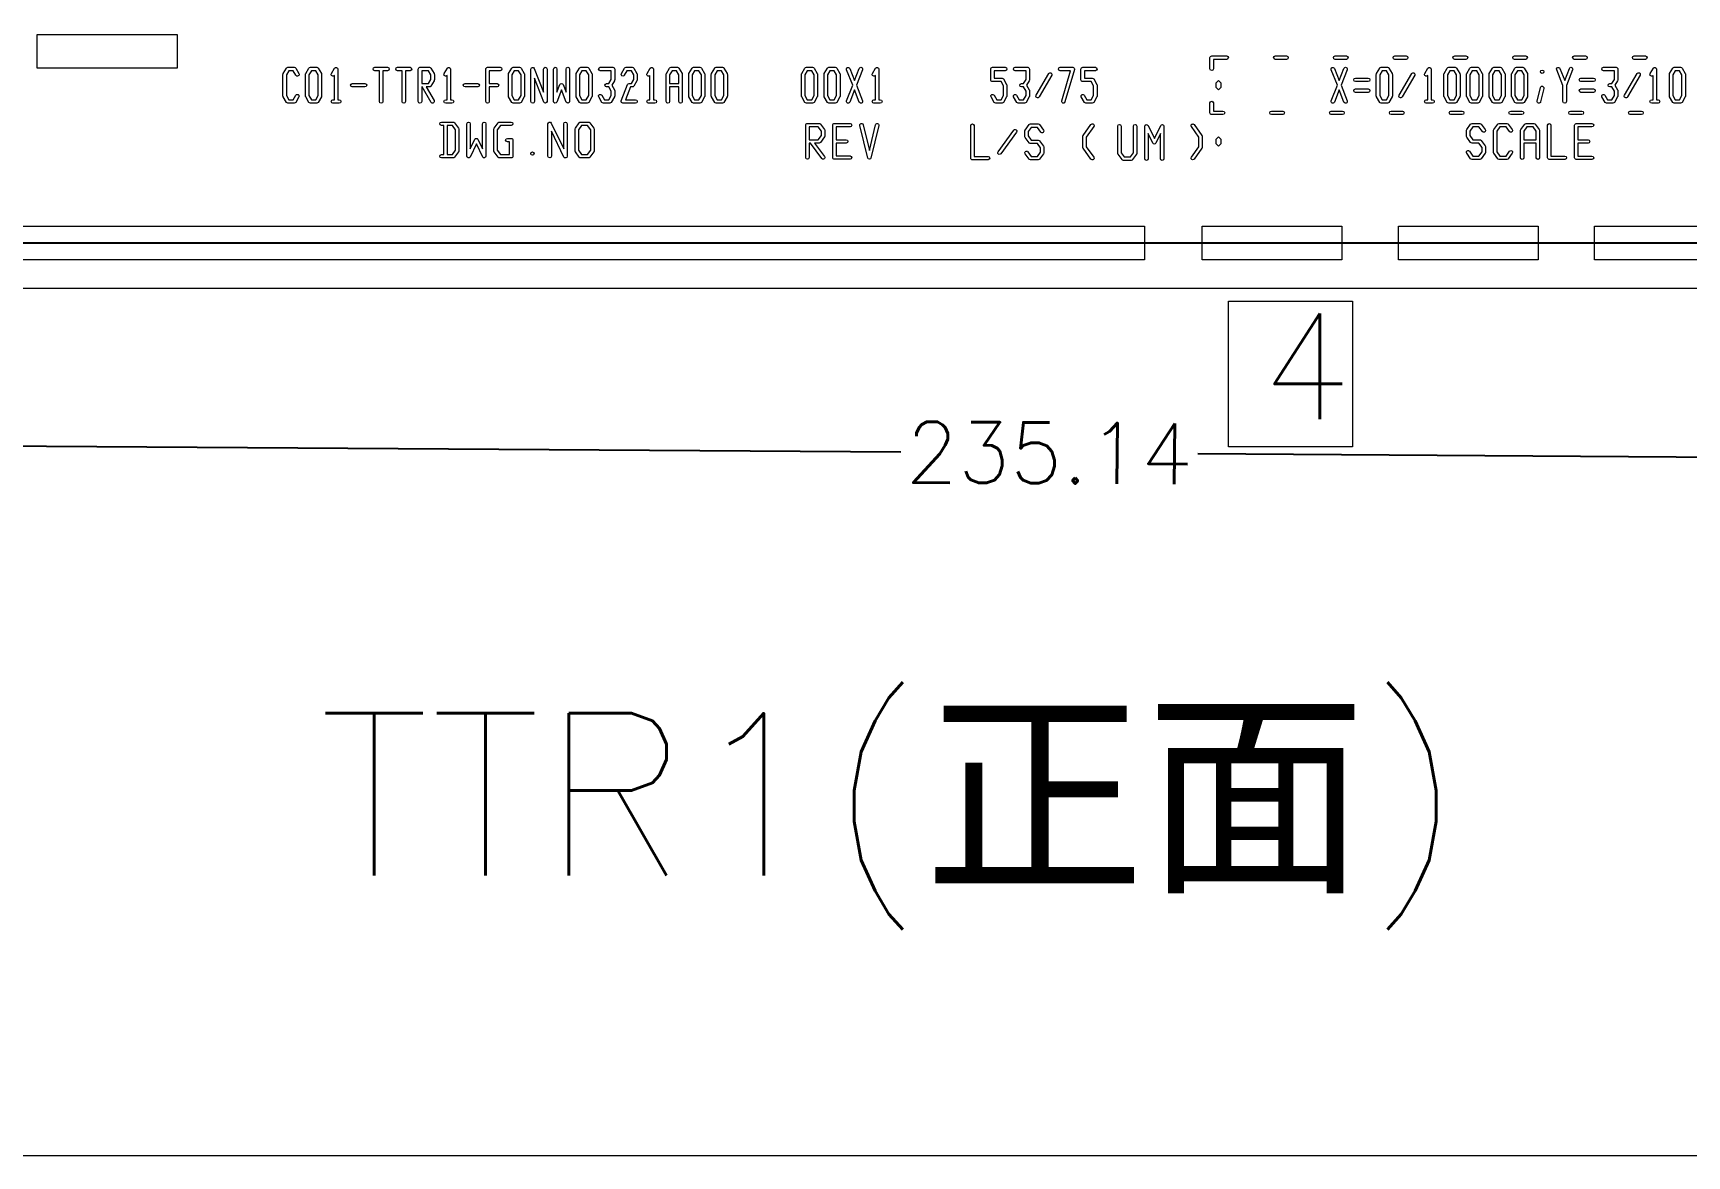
# Model space of a CAD drawing. Extents: x 2864 to 3941, y 2420 to 3182.
# Drawn here: x 3128.4 to 3201.8, y 2621.1 to 2670.9 of the extents above; entities that cross this region are included whole.
import ezdxf

# ---------------------------------------------------------------- set-up
doc = ezdxf.new("R2010")
doc.units = 0
doc.layers.get('0').update_dxf_attribs({"lineweight": 0})
doc.layers.get('Defpoints').update_dxf_attribs({"lineweight": 0})
doc.layers.add('emia-t-dxf', color=4, linetype='Continuous')
doc.layers.add('尺寸线', color=3, linetype='Continuous')
doc.layers.add('備註', color=1, linetype='Continuous', lineweight=0)
doc.styles.get("Standard").update_dxf_attribs({"font": 'simplex.shx', "height": 2.7})
doc.dimstyles.get("Standard").update_dxf_attribs({"dimtxt": 6, "dimasz": 0.18, "dimexe": 0.18, "dimexo": 0.0625, "dimgap": 0.09, "dimtad": 0, "dimzin": 0, "dimdsep": 46, "dimtxsty": 'Standard', "dimcen": 0.09, "dimadec": 0, "dimazin": 0, "dimtfac": 1, "dimtdec": 4, "dimtofl": 0, "dimtmove": 0, "dimatfit": 3, "dimfxl": 0, "dimtolj": 1, "dimtzin": 0, "dimarcsym": 0})

# ---------------------------------------------------------------- blocks, each defined once
blk = doc.blocks.new('*D3')
at = {"layer": 'Defpoints', "color": 0, "linetype": 'Continuous'}
for p in [(3056.202, 2693.01), (3291.338, 2691.456), (3291.074, 2651.475)]:
    blk.add_point(p, dxfattribs=at)
at = {"layer": '尺寸线', "color": 0, "linetype": 'Continuous', "lineweight": -2}
for p, q in [((3056.201, 2692.948), (3055.936, 2652.85)), ((3291.338, 2691.393), (3291.073, 2651.295)), ((3056.117, 2653.028), (3166.923, 2652.296)), ((3290.894, 2651.476), (3180.088, 2652.209))]:
    blk.add_line(p, q, dxfattribs=at)
at = {"layer": '尺寸线', "color": 0, "linetype": 'Continuous'}
for points in [[(3056.118, 2653.058), (3056.117, 2652.998), (3055.937, 2653.03)], [(3290.894, 2651.446), (3290.894, 2651.506), (3291.074, 2651.475)]]:
    blk.add_solid(points, dxfattribs=at)
at = {"layer": '尺寸线', "color": 0, "linetype": 'Continuous', "insert": (3173.506, 2652.252), "char_height": 2.7, "attachment_point": 5, "rotation": 359.62128}
blk.add_mtext('\\A1;235.14', dxfattribs=at)

msp = doc.modelspace()

# ---------------------------------------------------------------- linework, layer by layer
for p, q in [((3174.447, 2669.207), (3173.987, 2669.207)), ((3146.716, 2665.338), (3146.542, 2665.338)), ((3306.011, 2621.069), (3052.011, 2621.069))]:
    msp.add_line(p, q)
at = {"linetype": 'Continuous'}
for points in [[(3052.011, 2859.575), (3052.011, 2675.562, 0.044688), (3051.511, 2675.159), (3051.511, 2669.978, 0.044688), (3052.011, 2669.575), (3052.011, 2664.819, -0.414215), (3053.261, 2663.569, -0.414215), (3052.011, 2662.319), (3052.011, 2659.569), (3306.011, 2659.569), (3306.011, 2662.319, -0.414215), (3304.761, 2663.569, -0.414215), (3306.011, 2664.819), (3306.011, 2704.575, 0.044688), (3306.511, 2704.978), (3306.511, 2710.159, 0.044688), (3306.011, 2710.562), (3306.011, 2766.319), (3306.011, 2859.575, 0.044688)], [(3141.868, 2667.769), (3141.728, 2667.769, -1), (3141.728, 2667.921), (3141.792, 2667.921), (3141.792, 2669.002, -0.979801), (3141.662, 2669.082)], [(3141.662, 2669.082), (3141.802, 2669.321, -0.76611), (3141.944, 2669.283), (3141.944, 2667.921), (3142.008, 2667.921, -1), (3142.008, 2667.769), (3141.868, 2667.769)], [(3145.511, 2667.845), (3145.511, 2668.564), (3145.511, 2669.283, -0.414239), (3145.587, 2669.359), (3146.008, 2669.359, -0.267143), (3146.074, 2669.321), (3146.214, 2669.082, -0.13403), (3146.225, 2669.043), (3146.225, 2668.804, -0.13403), (3146.214, 2668.765), (3146.074, 2668.525, -0.267143), (3146.008, 2668.488), (3145.861, 2668.488)], [(3146.868, 2667.769), (3146.728, 2667.769, -1), (3146.728, 2667.921), (3146.792, 2667.921), (3146.792, 2669.002, -0.979801), (3146.662, 2669.082)], [(3146.662, 2669.082), (3146.802, 2669.321, -0.76611), (3146.944, 2669.283), (3146.944, 2667.921), (3147.008, 2667.921, -1), (3147.008, 2667.769), (3146.868, 2667.769)], [(3150.511, 2667.845), (3150.511, 2669.283, -0.831916), (3150.659, 2669.31), (3151.072, 2668.25)], [(3151.072, 2668.25), (3151.072, 2669.283, -1), (3151.225, 2669.283), (3151.225, 2667.845, -0.831916), (3151.078, 2667.818), (3150.664, 2668.878)], [(3151.511, 2667.845), (3151.511, 2669.283, -1), (3151.664, 2669.283), (3151.664, 2668.25)], [(3152.072, 2668.25), (3152.072, 2669.283, -1), (3152.225, 2669.283), (3152.225, 2667.845, -0.831916), (3152.078, 2667.818), (3151.868, 2668.354)], [(3154.517, 2667.873), (3154.797, 2668.591, -0.310671), (3154.868, 2668.64), (3154.965, 2668.64), (3155.072, 2668.824), (3155.072, 2669.023), (3154.965, 2669.207), (3154.771, 2669.207), (3154.653, 2669.005, -1), (3154.522, 2669.082), (3154.662, 2669.321, -0.267143), (3154.728, 2669.359), (3155.008, 2669.359, -0.267143), (3155.074, 2669.321), (3155.214, 2669.082, -0.13403), (3155.225, 2669.043), (3155.225, 2668.804, -0.13403), (3155.214, 2668.765), (3155.074, 2668.525, -0.267143), (3155.008, 2668.488), (3154.92, 2668.488), (3154.699, 2667.921)], [(3155.868, 2667.769), (3155.728, 2667.769, -1), (3155.728, 2667.921), (3155.792, 2667.921), (3155.792, 2669.002, -0.979801), (3155.662, 2669.082)], [(3155.662, 2669.082), (3155.802, 2669.321, -0.76611), (3155.944, 2669.283), (3155.944, 2667.921), (3156.008, 2667.921, -1), (3156.008, 2667.769), (3155.868, 2667.769)], [(3156.511, 2667.845), (3156.511, 2668.564), (3156.511, 2669.043, -0.13403), (3156.522, 2669.082), (3156.662, 2669.321, -0.267143), (3156.728, 2669.359), (3157.008, 2669.359, -0.267143), (3157.074, 2669.321), (3157.214, 2669.082, -0.13403), (3157.225, 2669.043), (3157.225, 2668.564)], [(3164.516, 2667.873), (3164.786, 2668.564), (3164.516, 2669.255, -1), (3164.658, 2669.311), (3164.868, 2668.774)], [(3164.868, 2668.774), (3165.078, 2669.311, -1), (3165.22, 2669.255), (3164.95, 2668.564), (3165.22, 2667.873, -1), (3165.078, 2667.817), (3164.868, 2668.354)], [(3165.868, 2667.769), (3165.728, 2667.769, -1), (3165.728, 2667.921), (3165.792, 2667.921), (3165.792, 2669.002, -0.979801), (3165.662, 2669.082)], [(3165.662, 2669.082), (3165.802, 2669.321, -0.76611), (3165.944, 2669.283), (3165.944, 2667.921), (3166.008, 2667.921, -1), (3166.008, 2667.769), (3165.868, 2667.769)], [(3173.987, 2669.207, -1), (3173.987, 2669.359), (3174.549, 2669.359, -0.50129), (3174.622, 2669.261), (3174.201, 2667.824, -1), (3174.055, 2667.866), (3174.447, 2669.207)], [(3186.016, 2667.873), (3186.286, 2668.564), (3186.016, 2669.255, -1), (3186.158, 2669.311), (3186.368, 2668.774)], [(3186.368, 2668.774), (3186.578, 2669.311, -1), (3186.72, 2669.255), (3186.45, 2668.564), (3186.72, 2667.873, -1), (3186.578, 2667.817), (3186.368, 2668.354)], [(3190.368, 2667.769), (3190.228, 2667.769, -1), (3190.228, 2667.921), (3190.292, 2667.921), (3190.292, 2669.002, -0.979801), (3190.162, 2669.082)], [(3190.162, 2669.082), (3190.302, 2669.321, -0.76611), (3190.444, 2669.283), (3190.444, 2667.921), (3190.508, 2667.921, -1), (3190.508, 2667.769), (3190.368, 2667.769)], [(3196.016, 2669.255, -1), (3196.158, 2669.311), (3196.368, 2668.774)], [(3196.368, 2668.774), (3196.578, 2669.311, -1), (3196.72, 2669.255), (3196.444, 2668.55), (3196.444, 2667.845, -1), (3196.292, 2667.845), (3196.292, 2668.55), (3196.016, 2669.255)], [(3200.368, 2667.769), (3200.228, 2667.769, -1), (3200.228, 2667.921), (3200.292, 2667.921), (3200.292, 2669.002, -0.979801), (3200.162, 2669.082)], [(3200.162, 2669.082), (3200.302, 2669.321, -0.76611), (3200.444, 2669.283), (3200.444, 2667.921), (3200.508, 2667.921, -1), (3200.508, 2667.769), (3200.368, 2667.769)], [(3145.861, 2668.488), (3146.214, 2667.883, -1), (3146.083, 2667.806), (3145.684, 2668.488), (3145.664, 2668.488), (3145.664, 2667.845, -1), (3145.511, 2667.845)], [(3150.664, 2668.878), (3150.664, 2667.845, -1), (3150.511, 2667.845)], [(3151.868, 2668.354), (3151.659, 2667.818, -0.831919), (3151.511, 2667.845)], [(3151.664, 2668.25), (3151.797, 2668.592, -0.683159), (3151.939, 2668.592), (3152.072, 2668.25)], [(3157.225, 2668.564), (3157.225, 2667.845, -1), (3157.072, 2667.845), (3157.072, 2668.488), (3156.664, 2668.488), (3156.664, 2667.845, -1), (3156.511, 2667.845)], [(3164.868, 2668.354), (3164.658, 2667.817, -1), (3164.516, 2667.873)], [(3186.368, 2668.354), (3186.158, 2667.817, -1), (3186.016, 2667.873)], [(3154.699, 2667.921), (3155.149, 2667.921, -1), (3155.149, 2667.769), (3154.587, 2667.769, -0.529907), (3154.517, 2667.873)], [(3146.542, 2665.338, -1), (3146.542, 2665.488), (3146.641, 2665.488), (3146.641, 2666.779), (3146.542, 2666.779, -1), (3146.542, 2666.929), (3146.716, 2666.929), (3147.064, 2666.929, -0.241871), (3147.125, 2666.897), (3147.298, 2666.658, -0.159337), (3147.313, 2666.614), (3147.313, 2665.653, -0.159331), (3147.298, 2665.609), (3147.125, 2665.37, -0.241867), (3147.064, 2665.338), (3146.716, 2665.338)], [(3147.667, 2665.414), (3147.667, 2666.854, -1), (3147.817, 2666.854), (3147.817, 2665.741)], [(3148.363, 2665.741), (3148.363, 2666.854, -1), (3148.513, 2666.854), (3148.513, 2665.414, -0.799749), (3148.37, 2665.381), (3148.09, 2665.961)], [(3151.267, 2665.413), (3151.267, 2666.853, -0.798609), (3151.41, 2666.886), (3151.963, 2665.741)], [(3151.963, 2665.741), (3151.963, 2666.854, -1), (3152.113, 2666.854), (3152.113, 2665.413, -0.798609), (3151.97, 2665.381), (3151.417, 2666.526)], [(3162.7, 2665.354), (3162.7, 2666.074), (3162.7, 2666.794, -0.414241), (3162.775, 2666.869), (3163.296, 2666.869, -0.241871), (3163.357, 2666.838), (3163.531, 2666.599, -0.159337), (3163.545, 2666.554), (3163.545, 2666.314, -0.159331), (3163.531, 2666.27), (3163.357, 2666.031, -0.241867), (3163.296, 2665.999), (3163.095, 2665.999)], [(3165.102, 2666.777, -1), (3165.248, 2666.812), (3165.522, 2665.674)], [(3165.522, 2665.674), (3165.797, 2666.812, -1), (3165.943, 2666.777), (3165.595, 2665.336, -0.78736), (3165.449, 2665.336), (3165.102, 2666.777)], [(3194.408, 2665.35), (3194.408, 2666.07), (3194.408, 2666.55, -0.159331), (3194.423, 2666.594), (3194.596, 2666.834, -0.241867), (3194.657, 2666.865), (3195.005, 2666.865, -0.241871), (3195.066, 2666.834), (3195.239, 2666.594, -0.159337), (3195.254, 2666.55), (3195.254, 2666.07)], [(3147.817, 2665.741), (3148.022, 2666.166, -0.627684), (3148.157, 2666.166), (3148.363, 2665.741)], [(3151.417, 2666.526), (3151.417, 2665.413, -1), (3151.267, 2665.413)], [(3177.743, 2665.307), (3177.743, 2666.747, -0.798609), (3177.886, 2666.78), (3178.166, 2666.2)], [(3177.893, 2666.42), (3177.893, 2665.307, -1), (3177.743, 2665.307)], [(3178.438, 2666.42), (3178.233, 2665.995, -0.627705), (3178.098, 2665.995), (3177.893, 2666.42)], [(3178.166, 2666.2), (3178.446, 2666.78, -0.798609), (3178.588, 2666.747), (3178.588, 2665.307, -1), (3178.438, 2665.307), (3178.438, 2666.42)], [(3148.09, 2665.961), (3147.81, 2665.381, -0.799749), (3147.667, 2665.414)], [(3163.095, 2665.999), (3163.531, 2665.398, -1), (3163.409, 2665.31), (3162.91, 2665.999), (3162.85, 2665.999), (3162.85, 2665.354, -1), (3162.7, 2665.354)], [(3195.254, 2666.07), (3195.254, 2665.35, -1), (3195.104, 2665.35), (3195.104, 2665.995), (3194.558, 2665.995), (3194.558, 2665.35, -1), (3194.408, 2665.35)]]:
    msp.add_lwpolyline(points, format="xyb", dxfattribs=at)
for points in [[(3128.611, 2669.319), (3128.611, 2670.819), (3134.811, 2670.819), (3134.811, 2669.319)], [(3140.664, 2668.105), (3140.771, 2667.921), (3140.965, 2667.921), (3141.072, 2668.105), (3141.072, 2669.023), (3140.965, 2669.207), (3140.771, 2669.207), (3140.664, 2669.023)], [(3145.664, 2668.64), (3145.727, 2668.64), (3145.728, 2668.64), (3145.965, 2668.64), (3146.072, 2668.824), (3146.072, 2669.023), (3145.965, 2669.207), (3145.664, 2669.207)], [(3149.664, 2668.105), (3149.771, 2667.921), (3149.965, 2667.921), (3150.072, 2668.105), (3150.072, 2669.023), (3149.965, 2669.207), (3149.771, 2669.207), (3149.664, 2669.023)], [(3152.664, 2668.105), (3152.771, 2667.921), (3152.965, 2667.921), (3153.072, 2668.105), (3153.072, 2669.023), (3152.965, 2669.207), (3152.771, 2669.207), (3152.664, 2669.023)], [(3156.664, 2668.64), (3157.072, 2668.64), (3157.072, 2669.023), (3156.965, 2669.207), (3156.771, 2669.207), (3156.664, 2669.023)], [(3157.664, 2668.105), (3157.771, 2667.921), (3157.965, 2667.921), (3158.072, 2668.105), (3158.072, 2669.023), (3157.965, 2669.207), (3157.771, 2669.207), (3157.664, 2669.023)], [(3158.664, 2668.105), (3158.771, 2667.921), (3158.965, 2667.921), (3159.072, 2668.105), (3159.072, 2669.023), (3158.965, 2669.207), (3158.771, 2669.207), (3158.664, 2669.023)], [(3162.664, 2668.105), (3162.771, 2667.921), (3162.965, 2667.921), (3163.072, 2668.105), (3163.072, 2669.023), (3162.965, 2669.207), (3162.771, 2669.207), (3162.664, 2669.023)], [(3163.664, 2668.105), (3163.771, 2667.921), (3163.965, 2667.921), (3164.072, 2668.105), (3164.072, 2669.023), (3163.965, 2669.207), (3163.771, 2669.207), (3163.664, 2669.023)], [(3188.164, 2668.105), (3188.271, 2667.921), (3188.465, 2667.921), (3188.572, 2668.105), (3188.572, 2669.023), (3188.465, 2669.207), (3188.271, 2669.207), (3188.164, 2669.023)], [(3191.164, 2668.105), (3191.271, 2667.921), (3191.465, 2667.921), (3191.572, 2668.105), (3191.572, 2669.023), (3191.465, 2669.207), (3191.271, 2669.207), (3191.164, 2669.023)], [(3192.164, 2668.105), (3192.271, 2667.921), (3192.465, 2667.921), (3192.572, 2668.105), (3192.572, 2669.023), (3192.465, 2669.207), (3192.271, 2669.207), (3192.164, 2669.023)], [(3193.164, 2668.105), (3193.271, 2667.921), (3193.465, 2667.921), (3193.572, 2668.105), (3193.572, 2669.023), (3193.465, 2669.207), (3193.271, 2669.207), (3193.164, 2669.023)], [(3194.164, 2668.105), (3194.271, 2667.921), (3194.465, 2667.921), (3194.572, 2668.105), (3194.572, 2669.023), (3194.465, 2669.207), (3194.271, 2669.207), (3194.164, 2669.023)], [(3201.164, 2668.105), (3201.271, 2667.921), (3201.465, 2667.921), (3201.572, 2668.105), (3201.572, 2669.023), (3201.465, 2669.207), (3201.271, 2669.207), (3201.164, 2669.023)], [(3180.911, 2668.467), (3180.911, 2668.67), (3181.011, 2668.77), (3181.111, 2668.67), (3181.111, 2668.467), (3181.011, 2668.367)], [(3146.791, 2665.488), (3147.025, 2665.488), (3147.163, 2665.678), (3147.163, 2666.589), (3147.025, 2666.779), (3146.791, 2666.779)], [(3152.617, 2665.678), (3152.754, 2665.488), (3153.025, 2665.488), (3153.163, 2665.678), (3153.163, 2666.589), (3153.025, 2666.779), (3152.754, 2666.779), (3152.617, 2666.589)], [(3162.85, 2666.149), (3163.258, 2666.149), (3163.395, 2666.339), (3163.395, 2666.53), (3163.258, 2666.719), (3162.85, 2666.719)], [(3180.911, 2665.967), (3180.911, 2666.171), (3181.011, 2666.271), (3181.111, 2666.171), (3181.111, 2665.967), (3181.011, 2665.867)], [(3194.558, 2666.145), (3195.104, 2666.145), (3195.104, 2666.526), (3194.967, 2666.715), (3194.696, 2666.715), (3194.558, 2666.526)], [(3059.011, 2660.819), (3059.011, 2662.319), (3177.733, 2662.319), (3177.733, 2660.819)], [(3180.289, 2660.819), (3180.289, 2662.319), (3186.489, 2662.319), (3186.489, 2660.819)], [(3188.989, 2660.819), (3188.989, 2662.319), (3195.189, 2662.319), (3195.189, 2660.819)], [(3197.689, 2660.819), (3197.689, 2662.319), (3203.889, 2662.319), (3203.889, 2660.819)]]:
    msp.add_lwpolyline(points, close=True, dxfattribs=at)
for points in [[(3180.633, 2669.288), (3180.633, 2669.788, -0.414236), (3180.709, 2669.865), (3181.376, 2669.865, -1), (3181.376, 2669.712), (3180.786, 2669.712), (3180.786, 2669.288, -1)], [(3183.529, 2669.712, -1), (3183.529, 2669.865), (3184.029, 2669.865, -1), (3184.029, 2669.712)], [(3186.182, 2669.712, -1), (3186.182, 2669.865), (3186.682, 2669.865, -1), (3186.682, 2669.712)], [(3188.835, 2669.712, -1), (3188.835, 2669.865), (3189.335, 2669.865, -1), (3189.335, 2669.712)], [(3191.488, 2669.712, -1), (3191.488, 2669.865), (3191.988, 2669.865, -1), (3191.988, 2669.712)], [(3194.141, 2669.712, -1), (3194.141, 2669.865), (3194.641, 2669.865, -1), (3194.641, 2669.712)], [(3196.794, 2669.712, -1), (3196.794, 2669.865), (3197.294, 2669.865, -1), (3197.294, 2669.712)], [(3199.447, 2669.712, -1), (3199.447, 2669.865), (3199.947, 2669.865, -1), (3199.947, 2669.712)], [(3139.511, 2668.085), (3139.511, 2669.043, -0.13403), (3139.522, 2669.082), (3139.662, 2669.321, -0.267143), (3139.728, 2669.359), (3140.008, 2669.359, -0.267143), (3140.074, 2669.321), (3140.214, 2669.082, -1), (3140.083, 2669.005), (3139.965, 2669.207), (3139.771, 2669.207), (3139.664, 2669.023), (3139.664, 2668.105), (3139.771, 2667.921), (3139.965, 2667.921), (3140.083, 2668.123, -1), (3140.214, 2668.046), (3140.074, 2667.806, -0.267143), (3140.008, 2667.769), (3139.728, 2667.769, -0.267143), (3139.662, 2667.806), (3139.522, 2668.046, -0.13403)], [(3140.511, 2668.085), (3140.511, 2669.043, -0.13403), (3140.522, 2669.082), (3140.662, 2669.321, -0.267143), (3140.728, 2669.359), (3141.008, 2669.359, -0.267143), (3141.074, 2669.321), (3141.214, 2669.082, -0.13403), (3141.225, 2669.043), (3141.225, 2668.085, -0.13403), (3141.214, 2668.046), (3141.074, 2667.806, -0.267143), (3141.008, 2667.769), (3140.728, 2667.769, -0.267143), (3140.662, 2667.806), (3140.522, 2668.046, -0.13403)], [(3143.587, 2669.207, -1), (3143.587, 2669.359), (3143.868, 2669.359), (3144.149, 2669.359, -1), (3144.149, 2669.207), (3143.944, 2669.207), (3143.944, 2667.845, -1), (3143.792, 2667.845), (3143.792, 2669.207)], [(3144.587, 2669.207, -1), (3144.587, 2669.359), (3144.868, 2669.359), (3145.149, 2669.359, -1), (3145.149, 2669.207), (3144.944, 2669.207), (3144.944, 2667.845, -1), (3144.792, 2667.845), (3144.792, 2669.207)], [(3148.511, 2667.845), (3148.511, 2668.564), (3148.511, 2669.283, -0.414239), (3148.587, 2669.359), (3149.149, 2669.359, -1), (3149.149, 2669.207), (3148.664, 2669.207), (3148.664, 2668.64), (3149.008, 2668.64, -1), (3149.008, 2668.488), (3148.664, 2668.488), (3148.664, 2667.845, -1)], [(3149.511, 2668.085), (3149.511, 2669.043, -0.13403), (3149.522, 2669.082), (3149.662, 2669.321, -0.267143), (3149.728, 2669.359), (3150.008, 2669.359, -0.267143), (3150.074, 2669.321), (3150.214, 2669.082, -0.13403), (3150.225, 2669.043), (3150.225, 2668.085, -0.13403), (3150.214, 2668.046), (3150.074, 2667.806, -0.267143), (3150.008, 2667.769), (3149.728, 2667.769, -0.267143), (3149.662, 2667.806), (3149.522, 2668.046, -0.13403)], [(3152.511, 2668.085), (3152.511, 2669.043, -0.13403), (3152.522, 2669.082), (3152.662, 2669.321, -0.267143), (3152.728, 2669.359), (3153.008, 2669.359, -0.267143), (3153.074, 2669.321), (3153.214, 2669.082, -0.13403), (3153.225, 2669.043), (3153.225, 2668.085, -0.13403), (3153.214, 2668.046), (3153.074, 2667.806, -0.267143), (3153.008, 2667.769), (3152.728, 2667.769, -0.267143), (3152.662, 2667.806), (3152.522, 2668.046, -0.13403)], [(3153.522, 2668.046, -1), (3153.653, 2668.123), (3153.771, 2667.921), (3153.965, 2667.921), (3154.072, 2668.105), (3154.072, 2668.304), (3153.965, 2668.488), (3153.868, 2668.488, -1), (3153.868, 2668.64), (3153.965, 2668.64), (3154.072, 2668.824), (3154.072, 2669.207), (3153.587, 2669.207, -1), (3153.587, 2669.359), (3154.149, 2669.359, -0.414239), (3154.225, 2669.283), (3154.225, 2668.804, -0.13403), (3154.214, 2668.765), (3154.097, 2668.564), (3154.214, 2668.363, -0.13403), (3154.225, 2668.324), (3154.225, 2668.085, -0.13403), (3154.214, 2668.046), (3154.074, 2667.806, -0.267143), (3154.008, 2667.769), (3153.728, 2667.769, -0.267143), (3153.662, 2667.806)], [(3157.511, 2668.085), (3157.511, 2669.043, -0.13403), (3157.522, 2669.082), (3157.662, 2669.321, -0.267143), (3157.728, 2669.359), (3158.008, 2669.359, -0.267143), (3158.074, 2669.321), (3158.214, 2669.082, -0.13403), (3158.225, 2669.043), (3158.225, 2668.085, -0.13403), (3158.214, 2668.046), (3158.074, 2667.806, -0.267143), (3158.008, 2667.769), (3157.728, 2667.769, -0.267143), (3157.662, 2667.806), (3157.522, 2668.046, -0.13403)], [(3158.511, 2668.085), (3158.511, 2669.043, -0.13403), (3158.522, 2669.082), (3158.662, 2669.321, -0.267143), (3158.728, 2669.359), (3159.008, 2669.359, -0.267143), (3159.074, 2669.321), (3159.214, 2669.082, -0.13403), (3159.225, 2669.043), (3159.225, 2668.085, -0.13403), (3159.214, 2668.046), (3159.074, 2667.806, -0.267143), (3159.008, 2667.769), (3158.728, 2667.769, -0.267143), (3158.662, 2667.806), (3158.522, 2668.046, -0.13403)], [(3162.511, 2668.085), (3162.511, 2669.043, -0.13403), (3162.522, 2669.082), (3162.662, 2669.321, -0.267143), (3162.728, 2669.359), (3163.008, 2669.359, -0.267143), (3163.074, 2669.321), (3163.214, 2669.082, -0.13403), (3163.225, 2669.043), (3163.225, 2668.085, -0.13403), (3163.214, 2668.046), (3163.074, 2667.806, -0.267143), (3163.008, 2667.769), (3162.728, 2667.769, -0.267143), (3162.662, 2667.806), (3162.522, 2668.046, -0.13403)], [(3163.511, 2668.085), (3163.511, 2669.043, -0.13403), (3163.522, 2669.082), (3163.662, 2669.321, -0.267143), (3163.728, 2669.359), (3164.008, 2669.359, -0.267143), (3164.074, 2669.321), (3164.214, 2669.082, -0.13403), (3164.225, 2669.043), (3164.225, 2668.085, -0.13403), (3164.214, 2668.046), (3164.074, 2667.806, -0.267143), (3164.008, 2667.769), (3163.728, 2667.769, -0.267143), (3163.662, 2667.806), (3163.522, 2668.046, -0.13403)], [(3170.911, 2668.804), (3170.911, 2669.283, -0.414239), (3170.987, 2669.359), (3171.549, 2669.359, -1), (3171.549, 2669.207), (3171.064, 2669.207), (3171.064, 2668.88), (3171.408, 2668.88, -0.267143), (3171.474, 2668.842), (3171.614, 2668.602, -0.13403), (3171.625, 2668.564), (3171.625, 2668.085, -0.13403), (3171.614, 2668.046), (3171.474, 2667.806, -0.267143), (3171.408, 2667.769), (3171.128, 2667.769, -0.267143), (3171.062, 2667.806), (3170.922, 2668.046, -1), (3171.053, 2668.123), (3171.171, 2667.921), (3171.365, 2667.921), (3171.472, 2668.105), (3171.472, 2668.543), (3171.365, 2668.727), (3170.987, 2668.727, -0.414239)], [(3171.922, 2668.046, -1), (3172.053, 2668.123), (3172.171, 2667.921), (3172.365, 2667.921), (3172.472, 2668.105), (3172.472, 2668.304), (3172.365, 2668.488), (3172.268, 2668.488, -1), (3172.268, 2668.64), (3172.365, 2668.64), (3172.472, 2668.824), (3172.472, 2669.207), (3171.987, 2669.207, -1), (3171.987, 2669.359), (3172.549, 2669.359, -0.414239), (3172.625, 2669.283), (3172.625, 2668.804, -0.13403), (3172.614, 2668.765), (3172.497, 2668.564), (3172.614, 2668.363, -0.13403), (3172.625, 2668.324), (3172.625, 2668.085, -0.13403), (3172.614, 2668.046), (3172.474, 2667.806, -0.267143), (3172.408, 2667.769), (3172.128, 2667.769, -0.267143), (3172.062, 2667.806)], [(3172.922, 2668.123), (3173.483, 2669.082, -1), (3173.614, 2669.005), (3173.053, 2668.046, -1)], [(3174.911, 2668.804), (3174.911, 2669.283, -0.414239), (3174.987, 2669.359), (3175.549, 2669.359, -1), (3175.549, 2669.207), (3175.064, 2669.207), (3175.064, 2668.88), (3175.408, 2668.88, -0.267143), (3175.474, 2668.842), (3175.614, 2668.602, -0.13403), (3175.625, 2668.564), (3175.625, 2668.085, -0.13403), (3175.614, 2668.046), (3175.474, 2667.806, -0.267143), (3175.408, 2667.769), (3175.128, 2667.769, -0.267143), (3175.062, 2667.806), (3174.922, 2668.046, -1), (3175.053, 2668.123), (3175.171, 2667.921), (3175.365, 2667.921), (3175.472, 2668.105), (3175.472, 2668.543), (3175.365, 2668.727), (3174.987, 2668.727, -0.414239)], [(3188.011, 2668.085), (3188.011, 2669.043, -0.13403), (3188.022, 2669.082), (3188.162, 2669.321, -0.267143), (3188.228, 2669.359), (3188.508, 2669.359, -0.267143), (3188.574, 2669.321), (3188.714, 2669.082, -0.13403), (3188.725, 2669.043), (3188.725, 2668.085, -0.13403), (3188.714, 2668.046), (3188.574, 2667.806, -0.267143), (3188.508, 2667.769), (3188.228, 2667.769, -0.267143), (3188.162, 2667.806), (3188.022, 2668.046, -0.13403)], [(3189.022, 2668.123), (3189.583, 2669.082, -1), (3189.714, 2669.005), (3189.153, 2668.046, -1)], [(3191.011, 2668.085), (3191.011, 2669.043, -0.13403), (3191.022, 2669.082), (3191.162, 2669.321, -0.267143), (3191.228, 2669.359), (3191.508, 2669.359, -0.267143), (3191.574, 2669.321), (3191.714, 2669.082, -0.13403), (3191.725, 2669.043), (3191.725, 2668.085, -0.13403), (3191.714, 2668.046), (3191.574, 2667.806, -0.267143), (3191.508, 2667.769), (3191.228, 2667.769, -0.267143), (3191.162, 2667.806), (3191.022, 2668.046, -0.13403)], [(3192.011, 2668.085), (3192.011, 2669.043, -0.13403), (3192.022, 2669.082), (3192.162, 2669.321, -0.267143), (3192.228, 2669.359), (3192.508, 2669.359, -0.267143), (3192.574, 2669.321), (3192.714, 2669.082, -0.13403), (3192.725, 2669.043), (3192.725, 2668.085, -0.13403), (3192.714, 2668.046), (3192.574, 2667.806, -0.267143), (3192.508, 2667.769), (3192.228, 2667.769, -0.267143), (3192.162, 2667.806), (3192.022, 2668.046, -0.13403)], [(3193.011, 2668.085), (3193.011, 2669.043, -0.13403), (3193.022, 2669.082), (3193.162, 2669.321, -0.267143), (3193.228, 2669.359), (3193.508, 2669.359, -0.267143), (3193.574, 2669.321), (3193.714, 2669.082, -0.13403), (3193.725, 2669.043), (3193.725, 2668.085, -0.13403), (3193.714, 2668.046), (3193.574, 2667.806, -0.267143), (3193.508, 2667.769), (3193.228, 2667.769, -0.267143), (3193.162, 2667.806), (3193.022, 2668.046, -0.13403)], [(3194.011, 2668.085), (3194.011, 2669.043, -0.13403), (3194.022, 2669.082), (3194.162, 2669.321, -0.267143), (3194.228, 2669.359), (3194.508, 2669.359, -0.267143), (3194.574, 2669.321), (3194.714, 2669.082, -0.13403), (3194.725, 2669.043), (3194.725, 2668.085, -0.13403), (3194.714, 2668.046), (3194.574, 2667.806, -0.267143), (3194.508, 2667.769), (3194.228, 2667.769, -0.267143), (3194.162, 2667.806), (3194.022, 2668.046, -0.13403)], [(3198.022, 2668.046, -1), (3198.153, 2668.123), (3198.271, 2667.921), (3198.465, 2667.921), (3198.572, 2668.105), (3198.572, 2668.304), (3198.465, 2668.488), (3198.368, 2668.488, -1), (3198.368, 2668.64), (3198.465, 2668.64), (3198.572, 2668.824), (3198.572, 2669.207), (3198.087, 2669.207, -1), (3198.087, 2669.359), (3198.649, 2669.359, -0.414239), (3198.725, 2669.283), (3198.725, 2668.804, -0.13403), (3198.714, 2668.765), (3198.597, 2668.564), (3198.714, 2668.363, -0.13403), (3198.725, 2668.324), (3198.725, 2668.085, -0.13403), (3198.714, 2668.046), (3198.574, 2667.806, -0.267143), (3198.508, 2667.769), (3198.228, 2667.769, -0.267143), (3198.162, 2667.806)], [(3199.022, 2668.123), (3199.583, 2669.082, -1), (3199.714, 2669.005), (3199.153, 2668.046, -1)], [(3201.011, 2668.085), (3201.011, 2669.043, -0.13403), (3201.022, 2669.082), (3201.162, 2669.321, -0.267143), (3201.228, 2669.359), (3201.508, 2669.359, -0.267143), (3201.574, 2669.321), (3201.714, 2669.082, -0.13403), (3201.725, 2669.043), (3201.725, 2668.085, -0.13403), (3201.714, 2668.046), (3201.574, 2667.806, -0.267143), (3201.508, 2667.769), (3201.228, 2667.769, -0.267143), (3201.162, 2667.806), (3201.022, 2668.046, -0.13403)], [(3142.587, 2668.488, -1), (3142.587, 2668.64), (3143.149, 2668.64, -1), (3143.149, 2668.488)], [(3147.587, 2668.488, -1), (3147.587, 2668.64), (3148.149, 2668.64, -1), (3148.149, 2668.488)], [(3187.087, 2668.727, -1), (3187.087, 2668.88), (3187.649, 2668.88, -1), (3187.649, 2668.727)], [(3187.087, 2668.248, -1), (3187.087, 2668.4), (3187.649, 2668.4, -1), (3187.649, 2668.248)], [(3195.153, 2667.862), (3195.294, 2668.462, -1), (3195.442, 2668.427), (3195.302, 2667.828, -1)], [(3197.087, 2668.727, -1), (3197.087, 2668.88), (3197.649, 2668.88, -1), (3197.649, 2668.727)], [(3197.087, 2668.248, -1), (3197.087, 2668.4), (3197.649, 2668.4, -1), (3197.649, 2668.248)], [(3180.633, 2667.34), (3180.633, 2667.779, -1), (3180.786, 2667.779), (3180.786, 2667.416), (3181.209, 2667.416, -1), (3181.209, 2667.263), (3180.709, 2667.263, -0.414236)], [(3148.867, 2665.653), (3148.867, 2666.614, -0.159331), (3148.882, 2666.658), (3149.055, 2666.897, -0.241867), (3149.116, 2666.929), (3149.638, 2666.929, -1), (3149.638, 2666.779), (3149.154, 2666.779), (3149.017, 2666.589), (3149.017, 2665.678), (3149.154, 2665.488), (3149.563, 2665.488), (3149.563, 2666.058), (3149.464, 2666.058, -1), (3149.464, 2666.208), (3149.638, 2666.208, -0.414241), (3149.713, 2666.133), (3149.713, 2665.413, -0.414241), (3149.638, 2665.338), (3149.116, 2665.338, -0.241871), (3149.055, 2665.37), (3148.882, 2665.609, -0.159337)], [(3152.467, 2665.653), (3152.467, 2666.614, -0.159331), (3152.482, 2666.658), (3152.655, 2666.897, -0.241867), (3152.716, 2666.929), (3153.064, 2666.929, -0.241871), (3153.125, 2666.897), (3153.298, 2666.658, -0.159337), (3153.313, 2666.614), (3153.313, 2665.653, -0.159331), (3153.298, 2665.609), (3153.125, 2665.37, -0.241867), (3153.064, 2665.338), (3152.716, 2665.338, -0.241871), (3152.655, 2665.37), (3152.482, 2665.609, -0.159337)], [(3163.9, 2665.354), (3163.9, 2666.074), (3163.9, 2666.794, -0.414241), (3163.975, 2666.869), (3164.67, 2666.869, -1), (3164.67, 2666.719), (3164.05, 2666.719), (3164.05, 2666.149), (3164.496, 2666.149, -1), (3164.496, 2665.999), (3164.05, 2665.999), (3164.05, 2665.429), (3164.67, 2665.429, -1), (3164.67, 2665.279), (3163.975, 2665.279, -0.414241)], [(3183.362, 2667.263, -1), (3183.362, 2667.416), (3183.862, 2667.416, -1), (3183.862, 2667.263)], [(3186.015, 2667.263, -1), (3186.015, 2667.416), (3186.515, 2667.416, -1), (3186.515, 2667.263)], [(3188.668, 2667.263, -1), (3188.668, 2667.416), (3189.168, 2667.416, -1), (3189.168, 2667.263)], [(3191.321, 2667.263, -1), (3191.321, 2667.416), (3191.821, 2667.416, -1), (3191.821, 2667.263)], [(3192.008, 2666.31), (3192.008, 2666.55, -0.159331), (3192.023, 2666.594), (3192.196, 2666.834, -0.241867), (3192.257, 2666.865), (3192.605, 2666.865, -0.241871), (3192.666, 2666.834), (3192.84, 2666.594, -1), (3192.718, 2666.506), (3192.567, 2666.715), (3192.296, 2666.715), (3192.158, 2666.526), (3192.158, 2666.334), (3192.296, 2666.145), (3192.605, 2666.145, -0.241871), (3192.666, 2666.113), (3192.839, 2665.874, -0.159345), (3192.854, 2665.83), (3192.854, 2665.59, -0.159331), (3192.839, 2665.545), (3192.666, 2665.306, -0.241867), (3192.605, 2665.275), (3192.257, 2665.275, -0.241871), (3192.196, 2665.306), (3192.023, 2665.546, -1), (3192.144, 2665.634), (3192.296, 2665.425), (3192.567, 2665.425), (3192.704, 2665.614), (3192.704, 2665.805), (3192.567, 2665.995), (3192.257, 2665.995, -0.241871), (3192.196, 2666.026), (3192.023, 2666.266, -0.159337)], [(3193.208, 2665.59), (3193.208, 2666.55, -0.159331), (3193.223, 2666.594), (3193.396, 2666.834, -0.241867), (3193.457, 2666.865), (3193.805, 2666.865, -0.241871), (3193.866, 2666.834), (3194.04, 2666.594, -1), (3193.918, 2666.506), (3193.767, 2666.715), (3193.496, 2666.715), (3193.358, 2666.526), (3193.358, 2665.614), (3193.496, 2665.425), (3193.767, 2665.425), (3193.918, 2665.634, -1), (3194.04, 2665.546), (3193.866, 2665.306, -0.241867), (3193.805, 2665.275), (3193.457, 2665.275, -0.241871), (3193.396, 2665.306), (3193.223, 2665.545, -0.159337)], [(3193.974, 2667.263, -1), (3193.974, 2667.416), (3194.474, 2667.416, -1), (3194.474, 2667.263)], [(3195.608, 2665.35), (3195.608, 2666.79, -1), (3195.758, 2666.79), (3195.758, 2665.425), (3196.379, 2665.425, -1), (3196.379, 2665.275), (3195.683, 2665.275, -0.414241)], [(3196.627, 2667.263, -1), (3196.627, 2667.416), (3197.127, 2667.416, -1), (3197.127, 2667.263)], [(3196.808, 2665.35), (3196.808, 2666.07), (3196.808, 2666.79, -0.414241), (3196.883, 2666.865), (3197.579, 2666.865, -1), (3197.579, 2666.715), (3196.958, 2666.715), (3196.958, 2666.145), (3197.405, 2666.145, -1), (3197.405, 2665.995), (3196.958, 2665.995), (3196.958, 2665.425), (3197.579, 2665.425, -1), (3197.579, 2665.275), (3196.883, 2665.275, -0.414241)], [(3199.28, 2667.263, -1), (3199.28, 2667.416), (3199.78, 2667.416, -1), (3199.78, 2667.263)], [(3170.019, 2665.332), (3170.019, 2666.772, -1), (3170.169, 2666.772), (3170.169, 2665.407), (3170.79, 2665.407, -1), (3170.79, 2665.257), (3170.094, 2665.257, -0.414241)], [(3171.234, 2665.616), (3171.929, 2666.576, -1), (3172.051, 2666.488), (3171.355, 2665.528, -1)], [(3172.419, 2666.292), (3172.419, 2666.532, -0.159331), (3172.434, 2666.577), (3172.607, 2666.816, -0.241867), (3172.668, 2666.847), (3173.016, 2666.847, -0.241871), (3173.077, 2666.816), (3173.251, 2666.576, -1), (3173.129, 2666.488), (3172.978, 2666.697), (3172.707, 2666.697), (3172.569, 2666.508), (3172.569, 2666.316), (3172.707, 2666.127), (3173.016, 2666.127, -0.241871), (3173.077, 2666.096), (3173.25, 2665.856, -0.159345), (3173.265, 2665.812), (3173.265, 2665.572, -0.159331), (3173.25, 2665.528), (3173.077, 2665.288, -0.241867), (3173.016, 2665.257), (3172.668, 2665.257, -0.241871), (3172.607, 2665.288), (3172.434, 2665.528, -1), (3172.555, 2665.616), (3172.707, 2665.407), (3172.978, 2665.407), (3173.115, 2665.596), (3173.115, 2665.788), (3172.978, 2665.977), (3172.668, 2665.977, -0.241871), (3172.607, 2666.008), (3172.434, 2666.248, -0.159337)], [(3174.993, 2665.812), (3174.993, 2666.292, -0.159331), (3175.008, 2666.336), (3175.355, 2666.816, -1), (3175.477, 2666.728), (3175.143, 2666.268), (3175.143, 2665.836), (3175.477, 2665.376, -1), (3175.355, 2665.288), (3175.008, 2665.768, -0.159337)], [(3176.543, 2665.547), (3176.543, 2666.748, -1), (3176.693, 2666.748), (3176.693, 2665.572), (3176.83, 2665.382), (3177.101, 2665.382), (3177.238, 2665.572), (3177.238, 2666.748, -1), (3177.388, 2666.748), (3177.388, 2665.547, -0.159331), (3177.374, 2665.503), (3177.201, 2665.264, -0.241867), (3177.14, 2665.232), (3176.792, 2665.232, -0.241871), (3176.731, 2665.264), (3176.558, 2665.503, -0.159337)], [(3179.808, 2665.376), (3180.141, 2665.836), (3180.141, 2666.268), (3179.808, 2666.728, -1), (3179.929, 2666.816), (3180.276, 2666.336, -0.159337), (3180.291, 2666.292), (3180.291, 2665.812, -0.159331), (3180.276, 2665.768), (3179.929, 2665.288, -1)]]:
    msp.add_lwpolyline(points, format="xyb", close=True, dxfattribs=at)
for centre, radius in [((3195.368, 2669.163), 0.0762), ((3150.577, 2665.533), 0.075)]:
    msp.add_circle(centre, radius)
at = {"layer": 'emia-t-dxf', "linetype": 'Continuous'}
msp.add_lwpolyline([(3054.011, 2661.569), (3304.011, 2661.569), (3304.011, 3066.569), (3054.011, 3066.569)], close=True, dxfattribs=at)
at = {"layer": '備註', "linetype": 'Continuous'}
msp.add_lwpolyline([(3181.46, 2658.991), (3186.954, 2658.991), (3186.954, 2652.526), (3181.46, 2652.526)], close=True, dxfattribs=at)

# ---------------------------------------------------------------- texts
at = {"layer": '備註', "linetype": 'Continuous', "attachment_point": 1}
for s, insert, char_height, width in [('4', (3182.894, 2658.436), 4.68, 8.0449), ('TTR1(正面)', (3141.09, 2640.708), 7.2, 55.18079)]:
    msp.add_mtext(s, dxfattribs=dict(at, insert=insert, char_height=char_height, width=width))

# ---------------------------------------------------------------- dimensions: what is measured, and where the dimension line sits
at = {"layer": '尺寸线', "linetype": 'Continuous'}
dim = msp.add_aligned_dim(p1=(3056.202, 2693.01), p2=(3291.338, 2691.456), distance=-39.981, dimstyle='Standard', dxfattribs=at)
dim.commit()
dim.dimension.update_dxf_attribs({"geometry": '*D3', "text_midpoint": (3173.506, 2652.252)})

doc.saveas('drawing.dxf')
